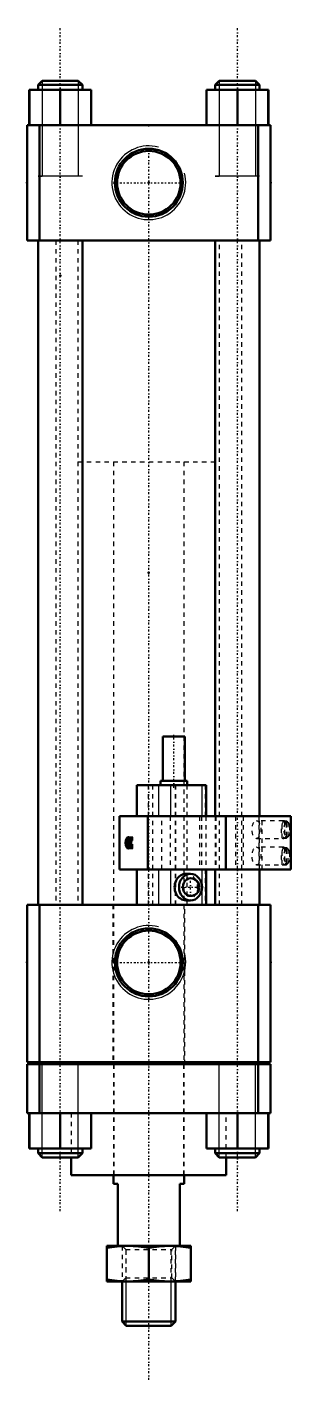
# Model space of a CAD drawing. Header units: millimetres. Extents: x -30 to 555, y -529 to 101.
# Drawn here: x -30.2 to 29.4, y -528.8 to -223.4 of the extents above; entities that cross this region are included whole.
import ezdxf

# ---------------------------------------------------------------- set-up
doc = ezdxf.new("R2010")
doc.units = ezdxf.units.MM
doc.linetypes.add('Center', pattern=[1.5, 0.45, -0.5, 0.05, -0.5])
doc.linetypes.add('Dashed', pattern=[2, 1, -1])
for name, color, linetype, lineweight in [('2d ConnectionPoints', 7, 'Continuous', 50), ('AM_0', 7, 'Continuous', 50), ('AM_4', 3, 'Continuous', 25), ('AM_5', 3, 'Continuous', 25), ('AM_7', 7, 'Center', 25), ('AM_9', 6, 'Dashed', 25)]:
    doc.layers.add(name, color=color, linetype=linetype, lineweight=lineweight)

# ---------------------------------------------------------------- blocks, each defined once
blk = doc.blocks.new('1_mghc2JFS_0132_switch_0_in_MGHC2A70SDC32100T110A0_4')
at = {"layer": 'AM_0'}
for p, q in [((3.17, 74), (8.17, 74)), ((3.17, 74), (3.17, 64)), ((8.17, 64), (8.17, 74)), ((12.96, 63), (-2.71, 63)), ((-2.71, 63), (-2.71, 56)), ((2.67, 64), (8.67, 64)), ((2.67, 64), (2.67, 63)), ((8.67, 63), (8.67, 64)), ((12.96, 56), (12.96, 63)), ((32.1, 56), (-6.61, 56)), ((-6.61, 56), (-6.61, 44)), ((-0.26, 56), (-0.26, 44)), ((17.39, 56), (17.39, 44)), ((32.1, 56), (32.1, 44)), ((-4.28, 51.12), (-4.28, 48.88)), ((-4.08, 49.26), (-4.08, 50.74)), ((32.1, 44), (-6.61, 44)), ((-2.71, 44), (-2.71, 36)), ((9.42, 43), (8.42, 43)), ((12.96, 36), (12.96, 44)), ((8.42, 37), (9.42, 37)), ((12.96, 36), (-2.71, 36))]:
    blk.add_line(p, q, dxfattribs=at)
blk.add_arc((9.42, 40), 2, 270, 90, dxfattribs=at)
for centre, major_axis, ratio in [((-4.61, 50), (0, -1.3), 0.5), ((9.42, 40), (0, 3), 0.866025)]:
    blk.add_ellipse(centre, major_axis=major_axis, ratio=ratio, dxfattribs=at)
for centre, major_axis, ratio, start_param, end_param in [((-4.18, 50), (0, -1.3), 0.5, 3.481168, 5.94361), ((8.42, 40), (0, 3), 0.866025, 6.283185, 9.424778), ((9.42, 40), (0, 2), 0.866025, 6.283185, 9.424778)]:
    blk.add_ellipse(centre, major_axis=major_axis, ratio=ratio, start_param=start_param, end_param=end_param, dxfattribs=at)
at = {"layer": 'AM_4'}
for p, q in [((2.19, 63), (2.19, 56)), ((4.88, 63), (4.88, 56)), ((11.96, 63), (11.96, 56)), ((2.19, 44), (2.19, 36)), ((4.88, 44), (4.88, 36)), ((11.96, 44), (11.96, 40.63)), ((11.96, 39.37), (11.96, 36))]:
    blk.add_line(p, q, dxfattribs=at)
at = {"layer": 'AM_7'}
for p, q in [((5.67, 62.45), (5.67, 74.55)), ((7.32, 40), (11.52, 40)), ((9.42, 37.9), (9.42, 42.1))]:
    blk.add_line(p, q, dxfattribs=at)
at = {"layer": 'AM_9'}
for p, q in [((-0.11, 63), (-0.11, 36)), ((0.82, 63), (0.82, 36)), ((5.95, 63), (5.95, 36)), ((6.02, 63), (6.02, 36)), ((8.55, 63), (8.55, 36)), ((12.73, 63), (12.73, 56)), ((2.93, 44), (2.93, 56)), ((4.83, 56), (4.83, 44)), ((11.43, 56), (11.43, 44)), ((11.91, 56), (11.91, 44)), ((12.91, 56), (12.91, 44)), ((15.13, 56), (15.13, 44)), ((19.58, 56), (19.58, 44)), ((21.31, 56), (21.31, 44)), ((30.37, 55), (24.31, 55)), ((24.82, 56), (24.82, 44)), ((25.58, 44), (25.58, 56)), ((30.12, 51.06), (30.12, 54.94)), ((30.12, 54.94), (30.62, 54.94)), ((30.62, 54.94), (30.99, 54.49)), ((30.62, 54.94), (30.62, 51.06)), ((30.62, 54.94), (31.12, 54.94)), ((30.99, 54.49), (30.99, 51.51)), ((31.49, 54.49), (31.12, 54.94)), ((31.69, 54.28), (31.44, 54.63)), ((31.49, 51.51), (31.49, 54.49)), ((-3.74, 51.3), (-4.61, 51.3)), ((-4.28, 51.28), (-4.28, 51.12)), ((-3.64, 51.28), (-4.28, 51.28)), ((-4.28, 48.88), (-4.28, 48.72)), ((-4.08, 50.74), (-4.08, 51.28)), ((-4.08, 48.72), (-4.08, 49.26)), ((-3.84, 51.28), (-3.84, 48.72)), ((-3.64, 48.72), (-3.64, 51.28)), ((24.31, 51), (30.37, 51)), ((30.37, 49), (24.31, 49)), ((30.12, 51.06), (30.62, 51.06)), ((30.12, 45.06), (30.12, 48.94)), ((30.12, 48.94), (30.62, 48.94)), ((30.99, 51.51), (30.62, 51.06)), ((30.62, 51.06), (31.12, 51.06)), ((30.62, 48.94), (30.99, 48.49)), ((30.62, 48.94), (30.62, 45.06)), ((30.62, 48.94), (31.12, 48.94)), ((31.12, 51.06), (31.49, 51.51)), ((31.49, 48.49), (31.12, 48.94)), ((31.44, 51.37), (31.69, 51.72)), ((-4.61, 48.7), (-3.74, 48.7)), ((-3.64, 48.72), (-4.28, 48.72)), ((30.99, 48.49), (30.99, 45.51)), ((31.69, 48.28), (31.44, 48.63)), ((31.49, 45.51), (31.49, 48.49)), ((12.73, 44), (12.73, 36)), ((24.31, 45), (30.37, 45)), ((30.12, 45.06), (30.62, 45.06)), ((30.99, 45.51), (30.62, 45.06)), ((30.62, 45.06), (31.12, 45.06)), ((31.12, 45.06), (31.49, 45.51)), ((31.44, 45.37), (31.69, 45.72)), ((11.96, 40.63), (11.96, 39.37))]:
    blk.add_line(p, q, dxfattribs=at)
for centre in [(24.31, 53), (24.31, 47)]:
    blk.add_ellipse(centre, major_axis=(0, 2), ratio=0.5, dxfattribs=at)
for centre, major_axis, ratio, start_param, end_param in [((30.37, 53), (0, -2), 0.5, 2.888912, 3.394273), ((30.87, 53), (0, -2), 0.5, 3.394273, 6.030505), ((31.24, 53), (0, -1.57), 0.5, 3.465602, 5.959176), ((30.87, 53), (0, -2), 0.5, 0.25268, 2.888912), ((31.24, 53), (0, -1.57), 0.5, 0.324009, 2.817583), ((-4.18, 50), (0, -1.3), 0.5, 3.296052, 3.481168), ((-4.18, 50), (0, -1.3), 0.5, 0.15446, 2.987133), ((-3.74, 50), (0, 1.3), 0.5, 6.128726, 6.437645), ((30.87, 47), (0, -2), 0.5, 3.394273, 6.030505), ((30.37, 53), (0, -2), 0.5, 6.030505, 6.535866), ((30.37, 47), (0, -2), 0.5, 2.888912, 3.394273), ((30.87, 47), (0, -2), 0.5, 0.25268, 2.888912), ((-4.18, 50), (0, -1.3), 0.5, 5.94361, 6.128726), ((-3.74, 50), (0, 1.3), 0.5, 2.987133, 3.296052), ((31.24, 47), (0, -1.57), 0.5, 3.465602, 5.959176), ((31.24, 47), (0, -1.57), 0.5, 0.324009, 2.817583), ((8.42, 40), (0, 3), 0.866025, 3.141593, 6.283185), ((30.37, 47), (0, -2), 0.5, 6.030505, 6.535866), ((9.42, 40), (0, 2), 0.866025, 3.141593, 6.283185)]:
    blk.add_ellipse(centre, major_axis=major_axis, ratio=ratio, start_param=start_param, end_param=end_param, dxfattribs=at)
blk = doc.blocks.new('2_HC_NUTM12X1_5_0_in_MGHC2A70SDC32100T110A0_4')
at = {"layer": 'AM_0'}
for p, q in [((-9.5, -41), (9.5, -41)), ((-9.5, -49), (-9.5, -41)), ((0, -48.61), (0, -41.39)), ((9.5, -41), (9.5, -49)), ((-9.5, -49), (9.5, -49))]:
    blk.add_line(p, q, dxfattribs=at)
for points in [[(-4.75, -41), (-5.94, -41.03), (-7.12, -41.1), (-9.5, -41.39)], [(0, -41.39), (-2.36, -41.1), (-3.56, -41.03), (-4.75, -41)], [(4.75, -41), (3.56, -41.03), (2.37, -41.1), (0, -41.39)], [(9.5, -41.39), (7.14, -41.1), (5.94, -41.03), (4.75, -41)], [(-9.5, -48.61), (-7.14, -48.9), (-5.94, -48.97), (-4.75, -49)], [(-4.75, -49), (-3.56, -48.97), (-2.37, -48.9), (0, -48.61)], [(0, -48.61), (2.36, -48.9), (3.56, -48.97), (4.75, -49)], [(4.75, -49), (5.94, -48.97), (7.12, -48.9), (9.5, -48.61)]]:
    blk.add_lwpolyline(points, dxfattribs=at)
at = {"layer": 'AM_5', "linetype": 'Dashed'}
for p, q in [((-6, -41), (-6, -49)), ((6, -41), (6, -49))]:
    blk.add_line(p, q, dxfattribs=at)
at = {"layer": 'AM_9'}
for p, q in [((-6, -41), (-5.19, -41.81)), ((-5.19, -41.81), (-5.19, -48.19)), ((-5.19, -41.81), (5.19, -41.81)), ((5.19, -41.81), (6, -41)), ((5.19, -48.19), (5.19, -41.81)), ((-5.19, -48.19), (-6, -49)), ((-5.19, -48.19), (5.19, -48.19)), ((6, -49), (5.19, -48.19))]:
    blk.add_line(p, q, dxfattribs=at)
blk = doc.blocks.new('3_A__SD__C_32_100_ROD_070_0_in_MGHC2A70SDC32100T110A0_4')
at = {"layer": 'AM_0'}
for p, q in [((-8, -25), (-8, -27)), ((-7, -27), (-8, -27)), ((-7, -27), (-7, -41)), ((7, -27), (7, -41)), ((8, -27), (7, -27)), ((8, -27), (8, -25)), ((-6, -49), (-6, -58.08)), ((6, -58.08), (6, -49)), ((-6, -58.08), (6, -58.08)), ((-6, -58.08), (-5.08, -59)), ((-5.08, -59), (5.08, -59)), ((5.08, -59), (6, -58.08))]:
    blk.add_line(p, q, dxfattribs=at)
at = {"layer": 'AM_5', "linetype": 'Dashed'}
for p, q in [((-6, -41), (-5.08, -41)), ((-5.08, -49), (-5.08, -41)), ((5.08, -49), (5.08, -41)), ((6, -41), (5.08, -41))]:
    blk.add_line(p, q, dxfattribs=at)
at = {"layer": 'AM_5'}
for p, q in [((-5.08, -59), (-5.08, -49)), ((5.08, -59), (5.08, -49))]:
    blk.add_line(p, q, dxfattribs=at)
at = {"layer": 'AM_9'}
for p, q in [((-16, 186), (-16, 136)), ((16, 136), (16, 186)), ((-16, 136), (16, 136)), ((-8, 136), (-8, -25)), ((8, -25), (8, 136)), ((-6, -41), (-6, -49)), ((6, -49), (6, -41))]:
    blk.add_line(p, q, dxfattribs=at)
blk = doc.blocks.new('4_A__SD_C_32_100_0__BODY__A70_0_in_MGHC2A70SDC32100T110A0_4')
at = {"layer": 'AM_0'}
for p, q in [((-13, 220), (-27, 220)), ((-27, 220), (-27, 212)), ((-26.95, 220), (-26.95, 212)), ((-24.08, 222), (-25, 221.08)), ((-25, 221.08), (-25, 220)), ((-25, 221.08), (-15, 221.08)), ((-24.08, 222), (-15.92, 222)), ((-20, 220), (-20, 212)), ((-15, 221.08), (-15.92, 222)), ((-15, 220), (-15, 221.08)), ((-13.05, 220), (-13.05, 212)), ((-13, 220), (-13, 212)), ((27, 220), (13, 220)), ((13, 220), (13, 212)), ((13.05, 220), (13.05, 212)), ((15.92, 222), (15, 221.08)), ((15, 221.08), (25, 221.08)), ((15, 221.08), (15, 220)), ((15.92, 222), (24.08, 222)), ((20, 220), (20, 212)), ((25, 221.08), (24.08, 222)), ((25, 220), (25, 221.08)), ((26.95, 220), (26.95, 212)), ((27, 220), (27, 212)), ((-27.5, 212), (-27.5, 186)), ((27.5, 212), (-27.5, 212)), ((-24.67, 212), (-24.67, 186)), ((24.67, 212), (24.67, 186)), ((27.5, 212), (27.5, 186)), ((27.5, 186), (-27.5, 186)), ((-25, 186), (-25, 36)), ((-15, 36), (-15, 186)), ((15, 186), (15, 56)), ((25, 56), (25, 186)), ((15, 44), (15, 36)), ((25, 36), (25, 44)), ((-27.5, 36), (-27.5, 0.5)), ((-2.71, 36), (-27.5, 36)), ((-24.67, 36), (-24.67, 0.5)), ((27.5, 36), (12.96, 36)), ((24.67, 36), (24.67, 0.5)), ((27.5, 36), (27.5, 0.5)), ((-27.5, 0.5), (27.5, 0.5)), ((-27.5, 0), (-27.5, -11)), ((-27.5, 0), (27.5, 0)), ((-25.5, 0.5), (-25.5, 0)), ((-24.86, 0), (-24.86, 0.5)), ((-24.67, 0), (-24.67, -11)), ((-21.2, 0.5), (-21.2, 0)), ((-20.55, 0.5), (-20.55, 0)), ((20.55, 0.5), (20.55, 0)), ((21.2, 0), (21.2, 0.5)), ((24.67, 0), (24.67, -11)), ((24.86, 0.5), (24.86, 0)), ((25.5, 0.5), (25.5, 0)), ((27.5, 0), (27.5, -11)), ((27.5, -11), (-27.5, -11)), ((-27, -19), (-27, -11)), ((-26.95, -19), (-26.95, -11)), ((-20, -19), (-20, -11)), ((-13.05, -19), (-13.05, -11)), ((13.05, -19), (13.05, -11)), ((20, -19), (20, -11)), ((26.95, -19), (26.95, -11)), ((27, -19), (27, -11)), ((-13.05, -19), (-27, -19)), ((-25, -19), (-25, -20.08)), ((-25, -20.08), (-24.08, -21)), ((-25, -20.08), (-15, -20.08)), ((-24.08, -21), (-15.92, -21)), ((-17.5, -21), (-17.5, -25)), ((-15.92, -21), (-15, -20.08)), ((-15, -20.08), (-15, -19)), ((27, -19), (13.05, -19)), ((15, -19), (15, -20.08)), ((15, -20.08), (25, -20.08)), ((15, -20.08), (15.92, -21)), ((15.92, -21), (24.08, -21)), ((17.5, -25), (17.5, -21)), ((24.08, -21), (25, -20.08)), ((25, -20.08), (25, -19)), ((17.5, -25), (-17.5, -25))]:
    blk.add_line(p, q, dxfattribs=at)
for centre, radius in [((0, 199), 7.67), ((0, 199), 7.18), ((0, 23), 7.67), ((0, 23), 7.18)]:
    blk.add_circle(centre, radius, dxfattribs=at)
at = {"layer": 'AM_5'}
for p, q in [((-24.08, 222), (-24.08, 200.5)), ((-15.92, 222), (-15.92, 200.5)), ((15.92, 222), (15.92, 200.5)), ((24.08, 222), (24.08, 200.5)), ((-15, 200.5), (-25, 200.5)), ((-25, 200.5), (-24.08, 200.5)), ((-15, 200.5), (-15.92, 200.5)), ((25, 200.5), (15, 200.5)), ((15, 200.5), (15.92, 200.5)), ((25, 200.5), (24.08, 200.5)), ((-15, 0.5), (-25, 0.5)), ((-25, 0.5), (-24.08, 0.5)), ((-24.08, -21), (-24.08, 0.5)), ((-15.92, -21), (-15.92, 0.5)), ((-15, 0.5), (-15.92, 0.5)), ((25, 0.5), (15, 0.5)), ((15, 0.5), (15.92, 0.5)), ((15.92, -21), (15.92, 0.5)), ((24.08, -21), (24.08, 0.5)), ((25, 0.5), (24.08, 0.5))]:
    blk.add_line(p, q, dxfattribs=at)
for centre in [(0, 199), (0, 23)]:
    blk.add_arc(centre, 8.33, 75, 15, dxfattribs=at)
at = {"layer": 'AM_7'}
for p, q in [((-20, -33.15), (-20, 234.15)), ((20, -33.15), (20, 234.15)), ((0, -71.25), (0, 207.06)), ((-8.06, 199), (8.06, 199)), ((-8.06, 23), (8.06, 23))]:
    blk.add_line(p, q, dxfattribs=at)
at = {"layer": 'AM_9'}
for p, q in [((-21, 186), (-21, 36)), ((-16, 186), (-16, 36)), ((16, 36), (16, 186)), ((21, 36), (21, 186)), ((15, 56), (15, 44)), ((25, 44), (25, 56)), ((-8.1, 36), (-8.1, 0)), ((8.1, 0), (8.1, 36)), ((-7.9, 0), (-7.9, -25)), ((7.9, -25), (7.9, 0)), ((-17.5, -11), (-17.5, -21)), ((-13, -19), (-13, -11)), ((13, -19), (13, -11)), ((17.5, -21), (17.5, -11)), ((-13, -19), (-13.05, -19)), ((13.05, -19), (13, -19))]:
    blk.add_line(p, q, dxfattribs=at)

msp = doc.modelspace()

# ---------------------------------------------------------------- linework, layer by layer
at = {"layer": '2d ConnectionPoints'}
for p in [(-2.685, -245.54), (-2.685, -245.54), (-2.685, -245.54), (-30.185, -258.54), (-2.685, -258.54), (24.815, -258.54), (-22.685, -279.54), (-2.685, -346.54), (17.315, -413.54), (-30.185, -434.54), (-2.685, -434.54), (24.815, -434.54), (-2.685, -457.54), (-2.685, -457.54), (-2.685, -468.54), (-2.685, -468.54), (-2.685, -498.54), (-2.685, -498.54), (-2.685, -516.54)]:
    msp.add_point(p, dxfattribs=at)

# ---------------------------------------------------------------- block references
for name in ['4_A__SD_C_32_100_0__BODY__A70_0_in_MGHC2A70SDC32100T110A0_4', '3_A__SD__C_32_100_ROD_070_0_in_MGHC2A70SDC32100T110A0_4', '1_mghc2JFS_0132_switch_0_in_MGHC2A70SDC32100T110A0_4', '2_HC_NUTM12X1_5_0_in_MGHC2A70SDC32100T110A0_4']:
    msp.add_blockref(name, (-2.685, -457.54))

doc.saveas('drawing.dxf')
